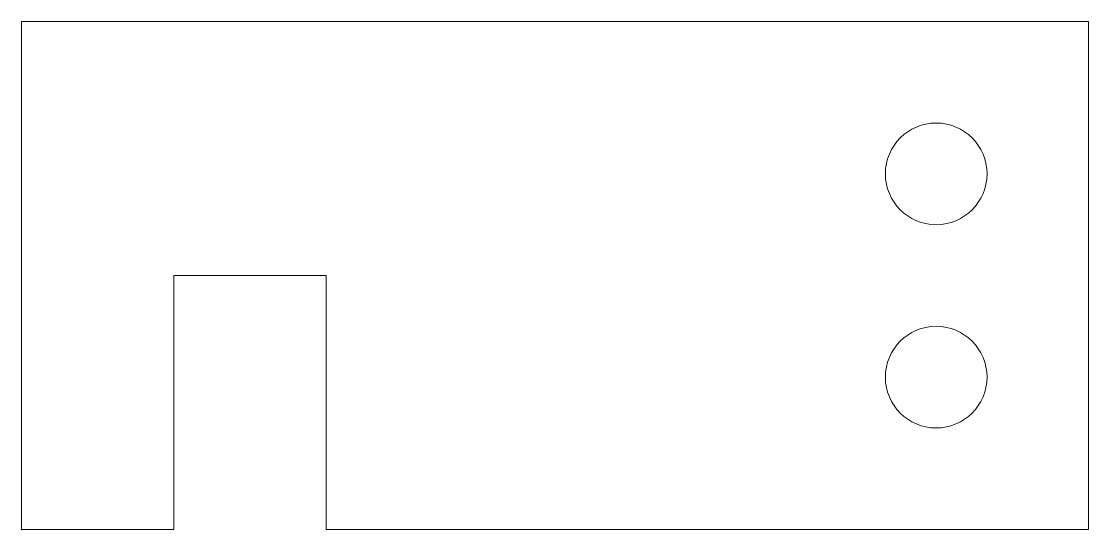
# Model space of a CAD drawing. Header units: millimetres. Extents: x 0 to 42, y 0 to 20.
import ezdxf

# ---------------------------------------------------------------- set-up
doc = ezdxf.new("R2010")
doc.units = ezdxf.units.MM
doc.layers.add('1', color=7, linetype='CONTINUOUS', true_color=0xffffff)
doc.layers.add('61', color=7, linetype='CONTINUOUS', true_color=0xffffff)

msp = doc.modelspace()

# ---------------------------------------------------------------- linework, layer by layer
at = {"layer": '1', "color": 252, "linetype": 'Continuous', "lineweight": 13}
for p, q in [((42, 20), (0, 20)), ((0, 20), (0, 0)), ((42, 0), (42, 20)), ((6, 10), (12, 10)), ((6, 0), (6, 10)), ((12, 10), (12, 0)), ((0, 0), (6, 0)), ((12, 0), (42, 0))]:
    msp.add_line(p, q, dxfattribs=at)
for centre in [(36, 14), (36, 6)]:
    msp.add_circle(centre, 2, dxfattribs=at)
at = {"layer": '61', "color": 23, "linetype": 'Continuous', "lineweight": 18}
msp.add_point((0, 0), dxfattribs=at)

doc.saveas('drawing.dxf')
